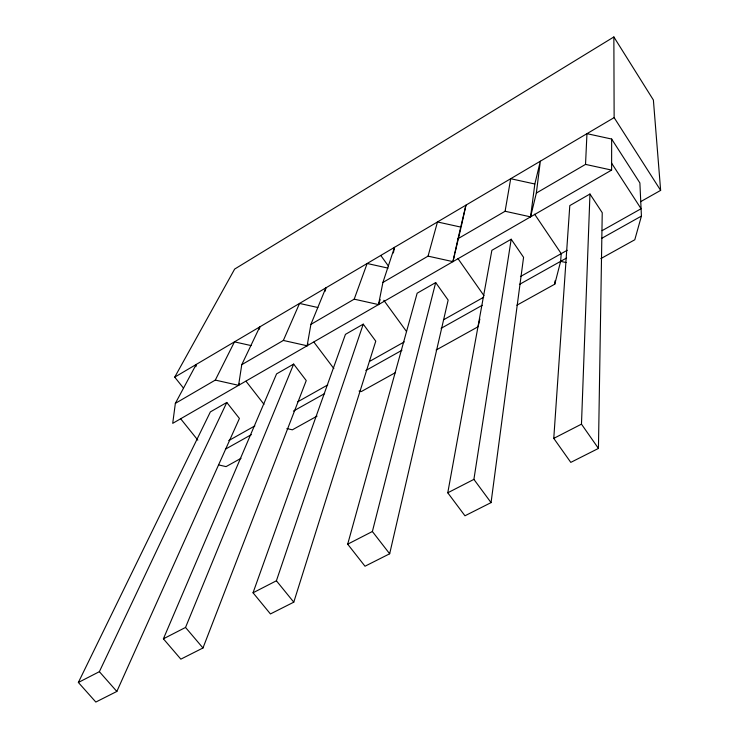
<?xml version="1.0" encoding="UTF-8"?>
<svg xmlns="http://www.w3.org/2000/svg" width="739" height="739" viewBox="0 0 739 739"><rect width="100%" height="100%" fill="white"/><g stroke="black" fill="none" stroke-linecap="round" stroke-linejoin="round"><path stroke-width="1.11" d="M611.615 170.09L611.652 139.043L586.96 133.667L585.528 164.391L536.348 193.055L530.565 216.86L505.097 211.262L457.995 238.697L452.933 261.643L428.057 256.137L382.913 282.446L378.525 304.588L354.203 299.166L310.897 324.393L307.138 345.778L283.351 340.448L241.773 364.669L238.586 385.333L215.308 380.086L175.355 403.365L172.714 423.345L611.615 170.09L585.528 164.391M598.442 448.425L602.239 212.712L589.962 194.024L569.797 205.599L553.77 438.375L570.794 462.383L598.442 448.425L581.473 424.149L589.962 194.024M516.866 305.216L554.767 284.182L560.633 261.347L561.224 253.634L534.62 214.19M554.767 284.182L555.044 280.829M536.348 193.055L540.338 161.204L534.833 184.002L530.565 216.86M491.056 502.612L523.572 257.32L511.194 239.233L491.869 250.327L447.769 492.793L464.96 515.785L491.056 502.612L473.902 479.38L511.194 239.233M195.89 366.729L196.204 364.456L175.355 403.365M259.435 329.114L259.786 326.906L241.773 364.669M505.097 211.262L510.695 178.718L534.833 184.002M325.262 291.138L325.844 287.896L310.897 324.393M393.388 252.932L394.506 247.334L382.913 282.446M389.665 553.779L448.148 300.099L435.687 282.575L417.147 293.207L347.69 544.181L365.001 566.222L389.665 553.779L372.382 531.507L435.687 282.575M479.87 319.045L478.068 326.749L436.093 350.046M457.995 238.697L465.949 205.137L461.099 227.159L437.479 221.959L428.057 256.137M452.933 261.643L454.744 254.004M455.012 252.886L460.831 228.277M611.652 139.043L639.882 182.939L641.424 216.084L634.792 239.759L600.844 258.604M293.78 602.165L375.763 341.15L363.237 324.153L345.436 334.37L253.043 592.78L270.437 613.943L293.78 602.165L276.404 580.789L363.237 324.153M378.525 304.588L380.151 299.609M354.203 299.166L367.154 263.49L388.058 268.128M202.976 647.983L306.242 380.576L293.66 364.087L276.571 373.897L163.393 638.81L180.843 659.151L202.976 647.983L185.535 627.439L293.66 364.087M307.138 345.778L307.969 343.718M283.351 340.448L299.535 303.433L317.853 307.516M116.845 691.445L239.418 418.468L226.799 402.459L210.366 411.9L78.362 682.466L95.83 702.05L116.845 691.445L99.368 671.677L226.799 402.459M238.586 385.333L239.473 383.439M215.308 380.086L234.466 341.861L251.094 345.584M183.337 387.938L174.727 377.139L234.651 269.079L613.86 36.95L653.387 100.014L660.638 190.385L640.621 201.682M174.727 377.139L614.137 117.621L613.86 36.95M228.767 440.583L254.844 425.913M297.826 401.748L327.728 384.936M369.5 361.445L404.27 341.898M443.418 319.876L483.666 297.244M520.459 276.552L567.21 250.272M602.146 230.623L641.082 208.731L611.624 163.199M225.404 449.183L251.334 434.661M293.438 411.069L324.643 393.582M365.833 370.498L401.961 350.258M441.091 328.338L482.216 305.29M519.415 284.441L566.619 257.994M601.528 238.438L641.424 216.084M241.025 458.319L226.069 466.614L218.541 464.905M317.049 416.122L292.367 429.821L286.871 428.583M395.457 372.604L361.316 391.55L359.071 391.042M78.362 682.466L99.368 671.677M163.393 638.81L185.535 627.439M253.043 592.78L276.404 580.789M347.69 544.181L372.382 531.507M447.769 492.793L473.902 479.38M553.77 438.375L581.473 424.149M560.633 261.347L566.12 262.557M180.843 419.004L197.812 440.111M246.041 381.269L263.989 404.316M313.918 342.111L333.852 368.576M383.8 300.302L406.542 331.552M380.779 255.445L388.363 265.985M458.014 258.668L484.027 295.757M614.137 117.621L660.638 190.385"/></g></svg>
